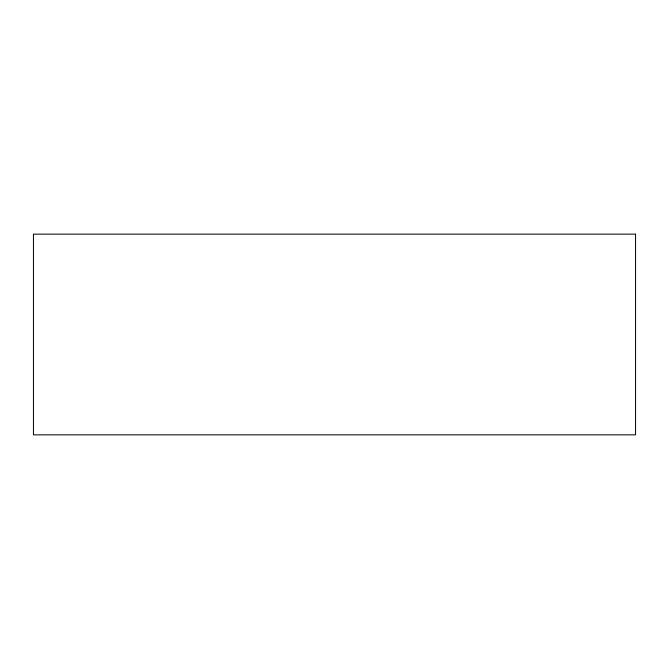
<?xml version="1.0" encoding="UTF-8"?>
<svg xmlns="http://www.w3.org/2000/svg" width="669" height="669" viewBox="0 0 669 669"><rect width="100%" height="100%" fill="white"/><g stroke="black" fill="none" stroke-linecap="round" stroke-linejoin="round"><path stroke-width="1" d="M635.55 234.15L33.45 234.15L33.45 434.85L635.55 434.85L635.55 234.15"/></g></svg>
